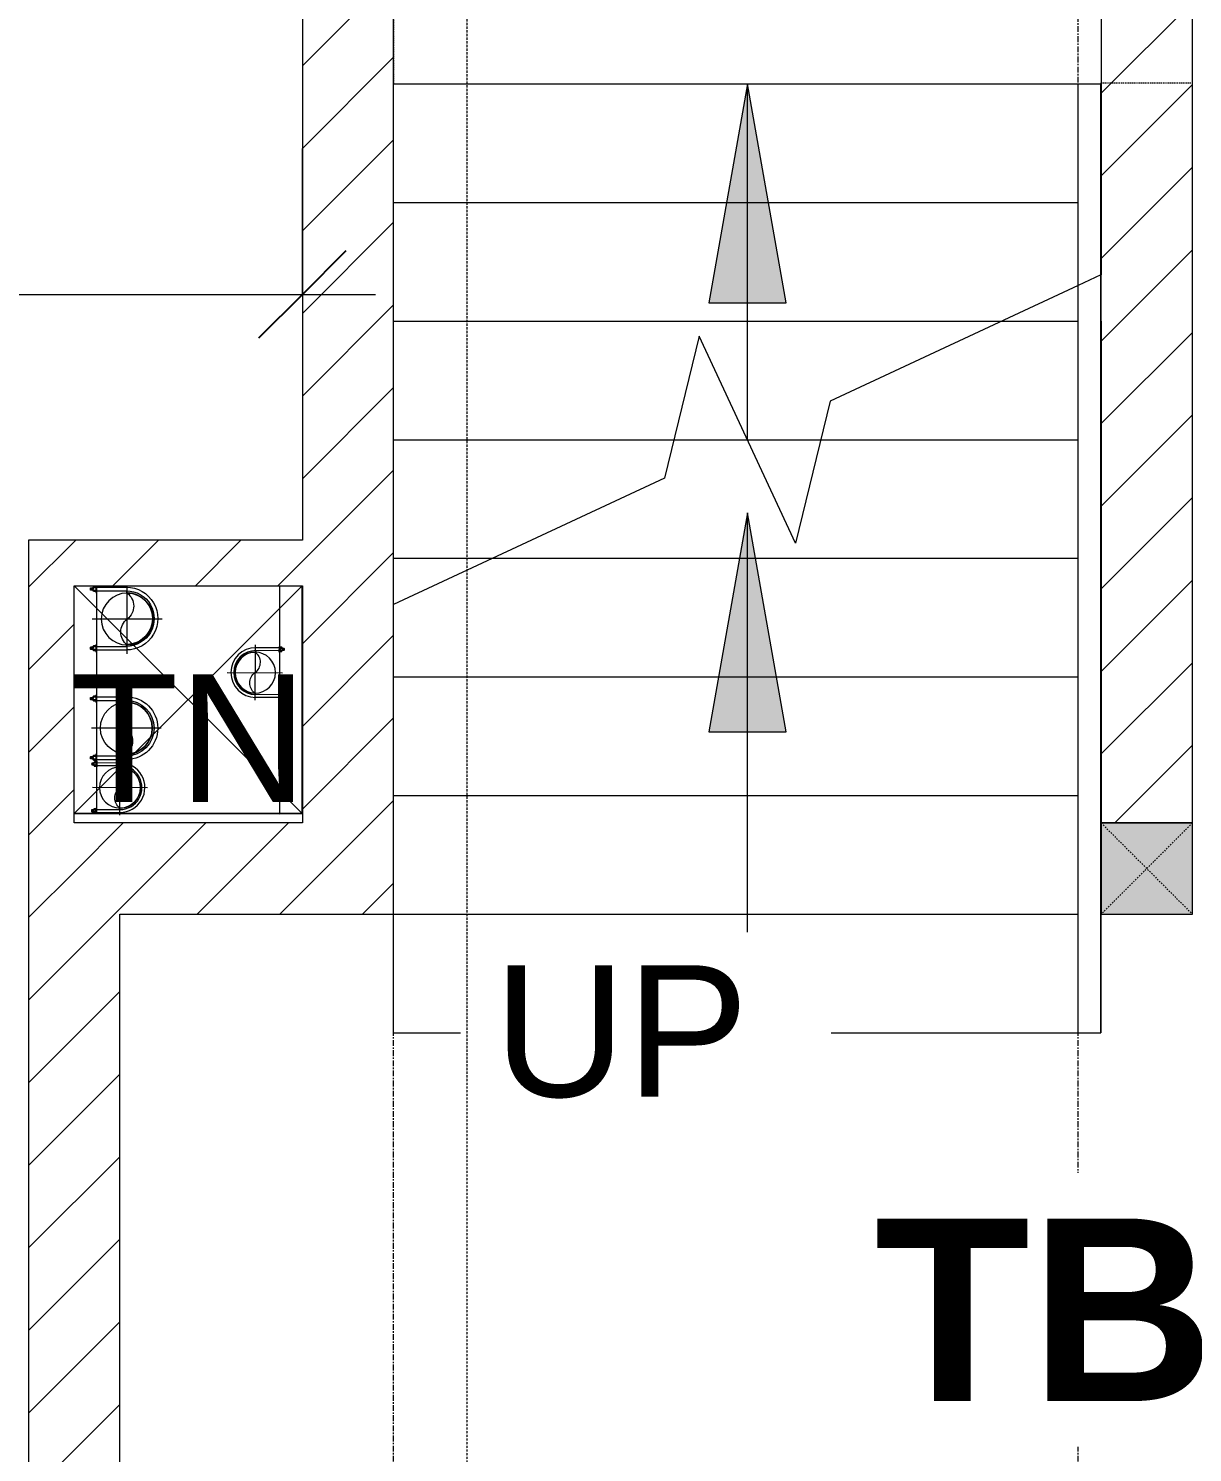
# Model space of a CAD drawing. Header units: millimetres. Extents: x 962 to 241049, y -15958 to 84407.
# Drawn here: x 177332 to 179882, y 73337 to 76458 of the extents above; entities that cross this region are included whole.
import ezdxf

# ---------------------------------------------------------------- set-up
doc = ezdxf.new("R2010")
doc.units = ezdxf.units.MM
for name, pattern in [('Dash', [6, 3, -3]), ('Dash Dot 3_16_', [7.9375, 4.7625, -1.5875, 0, -1.5875]), ('Grid Line', [22.225, 12.7, -3.175, 3.175, -3.175]), ('IMPORT-CENTER _3_', [10.16, 6.35, -1.27, 1.27, -1.27]), ('Overhead', [3.96875, 2.38125, -1.5875])]:
    doc.linetypes.add(name, pattern=pattern)
for name, color, linetype, lineweight in [('0-1', 7, 'Continuous', 5), ('0-2', 250, 'Continuous', 9), ('A-ANNO-DIMS', 211, 'Continuous', 9), ('A-ANNO-DIMS-160', 211, 'Continuous', 9), ('A-FLOR-1', 250, 'Continuous', 9), ('A-FLOR-HRAL', 11, 'Continuous', 9), ('A-WALL', 113, 'Continuous', 9), ('A-WALL-3', 113, 'Continuous', 18), ('A-WALL-PATT-2', 111, 'Continuous', 9), ('G-ANNO-SYMB-1', 111, 'Dash Dot 3_16_', 18), ('G-ANNO-TEXT-1', 7, 'Continuous', 9), ('G-IMPT', 8, 'Continuous', 9), ('G-IMPT-2', 8, 'IMPORT-CENTER _3_', 9), ('M-EQPM', 50, 'Continuous', 9), ('S-COLS', 52, 'Continuous', 9), ('S-COLS-1', 52, 'Continuous', 5), ('S-COLS-6', 52, 'Continuous', 18), ('S-COLS-7', 52, 'Dash', 9), ('S-COLS-HDLN', 52, 'Dash', 9), ('S-GRID-1', 1, 'Grid Line', 9), ('S-STRS', 31, 'Continuous', 9), ('S-STRS-ANNO', 31, 'Continuous', 9), ('S-STRS-IDEN', 31, 'Continuous', 9), ('S-STRS-MBND', 31, 'Overhead', 9), ('S-STRS-MBND-1', 31, 'Continuous', 9)]:
    doc.layers.add(name, color=color, linetype=linetype, lineweight=lineweight)
doc.styles.add('Arial', font='arial_0.ttf', dxfattribs={"height": 288})
doc.styles.add('Arial_10', font='arial_0.ttf', dxfattribs={"height": 280})
doc.styles.add('Arial_B_4', font='arialbd_0.ttf', dxfattribs={"height": 400})
doc.styles.add('UTM Avo', font='UTM Avo.ttf', dxfattribs={"width": 0.9, "height": 400})
doc.dimstyles.new('1_Dim_chi_tiet_2_5_1', dxfattribs={"dimscale": 304.8, "dimtxt": 399.720379, "dimasz": 0.629921, "dimexe": 0.524934, "dimexo": 0.0625, "dimgap": 0.052493, "dimtad": 1, "dimdec": 0, "dimrnd": 5, "dimzin": 0, "dimdsep": 46, "dimtxsty": 'UTM Avo', "dimblk1": 'OBLIQUE', "dimblk2": 'OBLIQUE', "dimsah": 1, "dimcen": 0.09, "dimdle": 0.524934, "dimazin": 0, "dimtfac": 1, "dimtdec": 4, "dimtix": 1, "dimtmove": 0, "dimatfit": 3, "dimfxl": 1.049869, "dimfxlon": 1, "dimtvp": 1, "dimtolj": 1, "dimtzin": 0, "dimarcsym": 2})
pattern_1 = [(45, (63179.03, 0), (-90.50967, 90.50967), [])]

# ---------------------------------------------------------------- blocks, each defined once
blk = doc.blocks.new('NCV_TKTC_KET CAU_rvt-1-TKCS_MB TẦNG 1')
at = {"layer": 'A-FLOR-1'}
for p, q in [((114952.6, 76336.9), (116452.2, 76336.9)), ((114752.6, 74737.4), (114252.6, 74737.4))]:
    blk.add_line(p, q, dxfattribs=at)
blk = doc.blocks.new('Top Rail Type - Top Rail_Internal_-1530336-TKCS_MB TẦNG 1')
at = {"layer": 'A-FLOR-HRAL'}
for p, q in [((116452.2, 76336.9), (116502.2, 76336.9)), ((116452.2, 75894.8), (116452.2, 76336.9)), ((116502.2, 76336.9), (116502.2, 75918.1))]:
    blk.add_line(p, q, dxfattribs=at)
blk = doc.blocks.new('Top Rail Type - Top Rail_Internal_-V125-TKCS_MB TẦNG 1')
at = {"layer": 'A-FLOR-HRAL'}
for p, q in [((116452.2, 76336.9), (116502.2, 76336.9)), ((116452.2, 75894.8), (116452.2, 76336.9)), ((116502.2, 75918.1), (116502.2, 76336.9))]:
    blk.add_line(p, q, dxfattribs=at)
blk = doc.blocks.new('Top Rail Type - Top Rail_Internal_-1748017-TKCS_MB TẦNG 1')
at = {"layer": 'A-FLOR-HRAL'}
for p, q in [((116502.2, 75918.1), (116452.2, 75894.8)), ((116502.2, 74256.9), (116502.2, 75918.1)), ((116452.2, 74256.9), (116452.2, 75894.8)), ((116452.2, 74256.9), (116502.2, 74256.9))]:
    blk.add_line(p, q, dxfattribs=at)
blk = doc.blocks.new('TKTC_XREF_251221_MB TANG 1 - TKTC_XREF_260130_MB TANG 1_dwg_CUM U_DN100-4202112-TKCS_MB TẦNG 1')
at = {"layer": 'G-IMPT'}
blk.add_hatch(color=256, dxfattribs=at).paths.add_polyline_path([(0, 61), (0, 57), (14.8, 55.1), (28.5, 49.4), (40.3, 40.3), (49.4, 28.5), (55.1, 14.8), (57, 0), (55.1, -14.8), (49.4, -28.5), (40.3, -40.3), (28.5, -49.4), (14.8, -55.1), (0, -57), (0, -61), (15.8, -58.9), (30.5, -52.8), (43.1, -43.1), (52.8, -30.5), (59.7, -9.6), (61, 0), (58.9, 15.8), (52.8, 30.5), (43.1, 43.1), (30.5, 52.8), (15.8, 58.9)])
for p, q in [((-79.1, 66.6), (-79.1, 63.4)), ((-76.6, 66.6), (-76.6, 63.4)), ((-74.6, 66.6), (-74.6, 63.4)), ((-72.7, 69.3), (-72.7, 60.7)), ((-66.9, 67.9), (-71.7, 67.9)), ((-66.9, 62.1), (-71.7, 62.1)), ((-65, 69), (0, 69)), ((-79.1, -63.4), (-79.1, -66.6)), ((-76.6, -63.4), (-76.6, -66.6)), ((-74.6, -63.4), (-74.6, -66.6)), ((-72.7, -60.7), (-72.7, -69.3)), ((-66.9, -62.1), (-71.7, -62.1)), ((-66.9, -67.9), (-71.7, -67.9)), ((-65, -69), (0, -69))]:
    blk.add_line(p, q, dxfattribs=at)
at = {"layer": 'G-IMPT', "flags": 128}
for points in [[(-72.7, 67.6), (-78.1, 67.6), (-78.1, 62.4), (-72.7, 62.4)], [(-71.7, 59.2), (-66.9, 59.2), (-66.9, 70.8), (-71.7, 70.8)], [(-66.9, 70.8), (-66.9, 72.7), (-65, 72.7), (-65, 57.3), (-66.9, 57.3), (-66.9, 59.2)], [(-65, 61), (0, 61), (0, 57)], [(-72.7, -62.4), (-78.1, -62.4), (-78.1, -67.6), (-72.7, -67.6)], [(-71.7, -70.8), (-66.9, -70.8), (-66.9, -59.2), (-71.7, -59.2)], [(-66.9, -59.2), (-66.9, -57.3), (-65, -57.3), (-65, -72.7), (-66.9, -72.7), (-66.9, -70.8)], [(-65, -61), (0, -61), (0, -57)]]:
    blk.add_lwpolyline(points, dxfattribs=at)
at = {"layer": 'G-IMPT'}
for centre, radius, start, end in [((-78.1, 66.6), 0.96, 90, 180), ((-78.1, 63.4), 0.96, 180, 270), ((-71.1, 69.3), 1.56, 112.6199, 247.3801), ((-67.9, 65), 4.8, 143.1301, 216.8699), ((-71.1, 60.7), 1.56, 112.6199, 247.3801), ((0, 0), 69, 270, 90), ((0, 0), 61, 270, 90), ((0, 0), 57, 270, 90), ((-78.1, -63.4), 0.96, 90, 180), ((-78.1, -66.6), 0.96, 180, 270), ((-71.1, -60.7), 1.56, 112.6199, 247.3801), ((-67.9, -65), 4.8, 143.1301, 216.8699), ((-71.1, -69.3), 1.56, 112.6199, 247.3801)]:
    blk.add_arc(centre, radius, start, end, dxfattribs=at)
blk = doc.blocks.new('TKTC_XREF_251221_MB TANG 1 - TKTC_XREF_260130_MB TANG 1_dwg_$cc-V132-TKCS_MB TẦNG 1')
at = {"layer": 'G-IMPT'}
blk.add_circle((0, 0), 0.5, dxfattribs=at)
for centre, radius, start, end in [((0, 0), 0.5, 90, 270), ((0.188, 0.25), 0.313, 126.8699, 233.1301), ((-0.188, -0.25), 0.313, 306.8699, 53.1301)]:
    blk.add_arc(centre, radius, start, end, dxfattribs=at)
at = {"layer": 'G-IMPT-2'}
for p, q in [((0, -0.673), (0, 0.673)), ((-0.673, 0), (0.673, 0))]:
    blk.add_line(p, q, dxfattribs=at)
blk = doc.blocks.new('TKTC_XREF_251221_MB TANG 1 - TKTC_XREF_260130_MB TANG 1_dwg_$cc-V199-TKCS_MB TẦNG 1')
at = {"layer": 'G-IMPT'}
blk.add_circle((0, 0), 0.5, dxfattribs=at)
for centre, radius, start, end in [((0, 0), 0.5, 90, 270), ((0.188, 0.25), 0.313, 126.8699, 233.1301), ((-0.188, -0.25), 0.313, 306.8699, 53.1301)]:
    blk.add_arc(centre, radius, start, end, dxfattribs=at)
at = {"layer": 'G-IMPT-2'}
for p, q in [((0, -0.673), (0, 0.643)), ((-0.673, 0), (0.673, 0))]:
    blk.add_line(p, q, dxfattribs=at)
blk = doc.blocks.new('TKTC_XREF_251221_MB TANG 1 - TKTC_XREF_260130_MB TANG 1_dwg_$cc-4202116-TKCS_MB TẦNG 1')
at = {"layer": 'G-IMPT'}
blk.add_circle((0, 0), 0.5, dxfattribs=at)
for centre, radius, start, end in [((0, 0), 0.5, 90, 270), ((0.188, 0.25), 0.313, 126.8699, 233.1301), ((-0.188, -0.25), 0.313, 306.8699, 53.1301)]:
    blk.add_arc(centre, radius, start, end, dxfattribs=at)
at = {"layer": 'G-IMPT-2'}
for p, q in [((0, -0.673), (0, 0.673)), ((-0.673, 0), (0.673, 0))]:
    blk.add_line(p, q, dxfattribs=at)
blk = doc.blocks.new('TKTC_XREF_251221_MB TANG 1 - TKTC_XREF_260130_MB TANG 1_dwg_$cc-4202114-TKCS_MB TẦNG 1')
at = {"layer": 'G-IMPT'}
blk.add_circle((0, 0), 0.5, dxfattribs=at)
for centre, radius, start, end in [((0, 0), 0.5, 90, 270), ((0.188, 0.25), 0.313, 126.8699, 233.1301), ((-0.188, -0.25), 0.313, 306.8699, 53.1301)]:
    blk.add_arc(centre, radius, start, end, dxfattribs=at)
at = {"layer": 'G-IMPT-2'}
for p, q in [((0, -0.673), (0, 0.673)), ((-0.673, 0), (0.673, 0))]:
    blk.add_line(p, q, dxfattribs=at)
blk = doc.blocks.new('TKTC_XREF_251221_MB TANG 1 - TKTC_XREF_260130_MB TANG 1_dwg_CUM U_DN100-4202115-TKCS_MB TẦNG 1')
at = {"layer": 'G-IMPT'}
blk.add_hatch(color=256, dxfattribs=at).paths.add_polyline_path([(0, -61), (0, -57), (14.8, -55.1), (28.5, -49.4), (40.3, -40.3), (49.4, -28.5), (55.1, -14.8), (57, 0), (55.1, 14.8), (49.4, 28.5), (40.3, 40.3), (28.5, 49.4), (14.8, 55.1), (0, 57), (0, 61), (15.8, 58.9), (30.5, 52.8), (43.1, 43.1), (52.8, 30.5), (58.9, 15.8), (61, 0), (58.9, -15.8), (52.8, -30.5), (43.1, -43.1), (30.5, -52.8), (15.8, -58.9)])
for p, q in [((-79.1, 66.6), (-79.1, 63.4)), ((-76.6, 66.6), (-76.6, 63.4)), ((-74.6, 66.6), (-74.6, 63.4)), ((-72.7, 69.3), (-72.7, 60.7)), ((-66.9, 67.9), (-71.7, 67.9)), ((-65, 69), (0, 69)), ((-66.9, 62.1), (-71.7, 62.1)), ((-72.7, -60.7), (-72.7, -69.3)), ((-66.9, -62.1), (-71.7, -62.1)), ((-79.1, -63.4), (-79.1, -66.6)), ((-76.6, -63.4), (-76.6, -66.6)), ((-74.6, -63.4), (-74.6, -66.6)), ((-66.9, -67.9), (-71.7, -67.9)), ((-65, -69), (0, -69))]:
    blk.add_line(p, q, dxfattribs=at)
at = {"layer": 'G-IMPT', "flags": 128}
for points in [[(-72.7, 67.6), (-78.1, 67.6), (-78.1, 62.4), (-72.7, 62.4)], [(-71.7, 59.2), (-66.9, 59.2), (-66.9, 70.8), (-71.7, 70.8)], [(-66.9, 70.8), (-66.9, 72.7), (-65, 72.7), (-65, 57.3), (-66.9, 57.3), (-66.9, 59.2)], [(-65, 61), (0, 61), (0, 57)], [(-72.7, -62.4), (-78.1, -62.4), (-78.1, -67.6), (-72.7, -67.6)], [(-71.7, -70.8), (-66.9, -70.8), (-66.9, -59.2), (-71.7, -59.2)], [(-66.9, -59.2), (-66.9, -57.3), (-65, -57.3), (-65, -72.7), (-66.9, -72.7), (-66.9, -70.8)], [(-65, -61), (0, -61), (0, -57)]]:
    blk.add_lwpolyline(points, dxfattribs=at)
at = {"layer": 'G-IMPT'}
for centre, radius, start, end in [((-78.1, 66.6), 0.96, 90, 180), ((-78.1, 63.4), 0.96, 180, 270), ((-71.1, 69.3), 1.56, 112.6199, 247.3801), ((-67.9, 65), 4.8, 143.1301, 216.8699), ((0, 0), 69, 270, 90), ((-71.1, 60.7), 1.56, 112.6199, 247.3801), ((0, 0), 61, 270, 90), ((0, 0), 57, 270, 90), ((-78.1, -63.4), 0.96, 90, 180), ((-71.1, -60.7), 1.56, 112.6199, 247.3801), ((-67.9, -65), 4.8, 143.1301, 216.8699), ((-78.1, -66.6), 0.96, 180, 270), ((-71.1, -69.3), 1.56, 112.6199, 247.3801)]:
    blk.add_arc(centre, radius, start, end, dxfattribs=at)
blk = doc.blocks.new('TKTC_XREF_251221_MB TANG 1 - TKTC_XREF_260130_MB TANG 1_dwg_CUM U_DN100-V200-TKCS_MB TẦNG 1')
at = {"layer": 'G-IMPT'}
blk.add_hatch(color=256, dxfattribs=at).paths.add_polyline_path([(0, 61), (15.8, 58.9), (30.5, 52.8), (43.1, 43.1), (52.8, 30.5), (58.9, 15.8), (61, 0), (58.9, -15.8), (52.8, -30.5), (43.1, -43.1), (30.5, -52.8), (15.8, -58.9), (0, -61), (0, -57), (14.8, -55.1), (28.5, -49.4), (42.1, -38), (49.4, -28.5), (55.1, -14.8), (57, 0), (55.1, 14.8), (49.4, 28.5), (40.3, 40.3), (28.5, 49.4), (14.8, 55.1), (0, 57)])
for p, q in [((-79.1, 66.6), (-79.1, 63.4)), ((-76.6, 66.6), (-76.6, 63.4)), ((-74.6, 66.6), (-74.6, 63.4)), ((-72.7, 69.3), (-72.7, 60.7)), ((-66.9, 67.9), (-71.7, 67.9)), ((-65, 69), (0, 69)), ((-66.9, 62.1), (-71.7, 62.1)), ((-72.7, -60.7), (-72.7, -69.3)), ((-66.9, -62.1), (-71.7, -62.1)), ((-79.1, -63.4), (-79.1, -66.6)), ((-76.6, -63.4), (-76.6, -66.6)), ((-74.6, -63.4), (-74.6, -66.6)), ((-66.9, -67.9), (-71.7, -67.9)), ((-65, -69), (0, -69))]:
    blk.add_line(p, q, dxfattribs=at)
at = {"layer": 'G-IMPT', "flags": 128}
for points in [[(-72.7, 67.6), (-78.1, 67.6), (-78.1, 62.4), (-72.7, 62.4)], [(-71.7, 59.2), (-66.9, 59.2), (-66.9, 70.8), (-71.7, 70.8)], [(-66.9, 70.8), (-66.9, 72.7), (-65, 72.7), (-65, 57.3), (-66.9, 57.3), (-66.9, 59.2)], [(-65, 61), (0, 61), (0, 57)], [(-72.7, -62.4), (-78.1, -62.4), (-78.1, -67.6), (-72.7, -67.6)], [(-71.7, -70.8), (-66.9, -70.8), (-66.9, -59.2), (-71.7, -59.2)], [(-66.9, -59.2), (-66.9, -57.3), (-65, -57.3), (-65, -72.3)], [(-65, -61), (0, -61), (0, -57)]]:
    blk.add_lwpolyline(points, dxfattribs=at)
at = {"layer": 'G-IMPT'}
for centre, radius, start, end in [((-78.1, 66.6), 0.96, 90, 180), ((-78.1, 63.4), 0.96, 180, 270), ((-71.1, 69.3), 1.56, 112.6199, 247.3801), ((-67.9, 65), 4.8, 143.1301, 216.8699), ((0, 0), 69, 270, 90), ((-71.1, 60.7), 1.56, 112.6199, 247.3801), ((0, 0), 61, 270, 90), ((0, 0), 57, 270, 90), ((-78.1, -63.4), 0.96, 90, 180), ((-71.1, -60.7), 1.56, 112.6199, 247.3801), ((-67.9, -65), 4.8, 143.1301, 216.8699), ((-78.1, -66.6), 0.96, 180, 270), ((-71.1, -69.3), 1.56, 112.6199, 247.3801)]:
    blk.add_arc(centre, radius, start, end, dxfattribs=at)
blk = doc.blocks.new('TKTC_XREF_251221_MB TANG 1 - TKTC_XREF_260130_MB TANG 1_dwg-4202109-TKCS_MB TẦNG 1')
at = {"layer": 'G-IMPT', "flags": 128}
for points in [[(-88899.1, -326609.5), (-88849.6, -326609.2), (-88849.6, -326109.7)], [(-88449.5, -326109.7), (-88449.5, -326609.5), (-88399.7, -326609.2), (-88399.7, -326109.7)]]:
    blk.add_lwpolyline(points, dxfattribs=at)
at = {"extrusion": (0, 0, -1)}
for name, p, xscale, yscale, zscale, rotation in [('TKTC_XREF_251221_MB TANG 1 - TKTC_XREF_260130_MB TANG 1_dwg_CUM U_DN100-V200-TKCS_MB TẦNG 1', (88784.6, -326181.8), 0.9975000000000005, 0.9975000000000005, -0.9975000000000005, 180.000991338195), ('TKTC_XREF_251221_MB TANG 1 - TKTC_XREF_260130_MB TANG 1_dwg_$cc-V199-TKCS_MB TẦNG 1', (88782.8, -326182.8), 113.7150000000092, 113.7150000000092, -113.7150000000092, 359.9990086636432), ('TKTC_XREF_251221_MB TANG 1 - TKTC_XREF_260130_MB TANG 1_dwg_$cc-4202116-TKCS_MB TẦNG 1', (88503.1, -326300.2), 90.00000000005119, 90.00000000005119, -90.0000000000512, 180.3740267799373), ('TKTC_XREF_251221_MB TANG 1 - TKTC_XREF_260130_MB TANG 1_dwg_CUM U_DN100-4202115-TKCS_MB TẦNG 1', (88784.7, -326421.9), 0.9974999999999965, 0.9974999999999965, -0.9974999999999965, 180.0009913385626), ('TKTC_XREF_251221_MB TANG 1 - TKTC_XREF_260130_MB TANG 1_dwg_$cc-V132-TKCS_MB TẦNG 1', (88798.6, -326552.1), 90.00000000005119, 90.00000000005119, -90.0000000000512, 0.3740267799372842)]:
    blk.add_blockref(name, p, dxfattribs=dict(at, xscale=xscale, yscale=yscale, zscale=zscale, rotation=rotation))
for name, p, xscale, yscale, zscale, rotation in [('TKTC_XREF_251221_MB TANG 1 - TKTC_XREF_260130_MB TANG 1_dwg_CUM U_DN100-4202112-TKCS_MB TẦNG 1', (-88501.2, -326300.2), 0.7894736842105242, 0.7894736842105242, 0.7894736842105242, 179.6259732184666), ('TKTC_XREF_251221_MB TANG 1 - TKTC_XREF_260130_MB TANG 1_dwg_$cc-4202114-TKCS_MB TẦNG 1', (-88784.7, -326421.9), 113.7150000000092, 113.7150000000092, 113.7150000000092, 179.9990086636432), ('TKTC_XREF_251221_MB TANG 1 - TKTC_XREF_260130_MB TANG 1_dwg_CUM U_DN100-4202112-TKCS_MB TẦNG 1', (-88798.6, -326552.2), 0.7894736842105242, 0.7894736842105242, 0.7894736842105242, 359.6259732184666)]:
    blk.add_blockref(name, p, dxfattribs=dict(xscale=xscale, yscale=yscale, zscale=zscale, rotation=rotation))
blk = doc.blocks.new('TKTC_XREF_251221_MB TANG 1 - TKTC_XREF_251221_MB TANG 1-2038492-TKCS_MB TẦNG 1')
blk.add_blockref('TKTC_XREF_251221_MB TANG 1 - TKTC_XREF_260130_MB TANG 1_dwg-4202109-TKCS_MB TẦNG 1', (169499.1, 384109.7))
blk = doc.blocks.new('G1_SOF - BO TRU - 200x200-3051103-TKCS_MB TẦNG 1')
at = {"layer": 'S-COLS-HDLN'}
for p, q in [((-100, -100), (100, 100)), ((100, -100), (-100, 100))]:
    blk.add_line(p, q, dxfattribs=at)
blk = doc.blocks.new('DIMBLOCK384-TKCS_MB TẦNG 1')
at = {"layer": 'A-ANNO-DIMS-160'}
for p, q in [((169331.6, 76195.5), (169331.6, 75715.5)), ((169331.6, 75875.5), (169331.6, 76195.5)), ((177931.6, 76195.5), (177931.6, 75715.5)), ((177931.6, 75875.5), (177931.6, 76195.5)), ((169171.6, 75875.5), (178091.6, 75875.5))]:
    blk.add_line(p, q, dxfattribs=at)
at = {"layer": 'A-ANNO-DIMS-160', "lineweight": 25}
for p, q in [((169331.6, 75875.5), (169427.6, 75971.5)), ((177931.6, 75875.5), (178027.6, 75971.5)), ((169331.6, 75875.5), (169235.6, 75779.5)), ((177931.6, 75875.5), (177835.6, 75779.5))]:
    blk.add_line(p, q, dxfattribs=at)
at = {"layer": 'A-ANNO-DIMS-160', "color": 0, "insert": (173083.8, 76395.1), "char_height": 400, "width": 1314.636, "attachment_point": 1, "line_spacing_factor": 1.110334, "style": 'UTM Avo'}
blk.add_mtext('8600', dxfattribs=at)
blk = doc.blocks.new('_Oblique')
at = {"color": 0, "linetype": 'ByBlock', "lineweight": -2}
blk.add_line((-0.5, -0.5), (0.5, 0.5), dxfattribs=at)

msp = doc.modelspace()

# ---------------------------------------------------------------- hatches: boundary and pattern name
at = {"layer": 'A-WALL-PATT-2'}
h = msp.add_hatch(dxfattribs=at)
h.set_pattern_fill('FP_1', color=256, style=0, pattern_type=2)
h.set_pattern_definition(pattern_1)
h.paths.add_polyline_path([(179881.6, 74716.9), (179881.6, 78036.9), (179681.6, 78036.9), (179681.6, 74716.9)])
h = msp.add_hatch(dxfattribs=at)
h.set_pattern_fill('FP_1', color=256, style=0, pattern_type=2)
h.set_pattern_definition(pattern_1)
h.paths.add_polyline_path([(177931.6, 74516.9), (178131.6, 74516.9), (178131.6, 77936.9), (177931.6, 77936.9), (177931.6, 74716.9)])
h = msp.add_hatch(dxfattribs=at)
h.set_pattern_fill('FP_1', color=256, style=0, pattern_type=2)
h.set_pattern_definition(pattern_1)
h.paths.add_polyline_path([(177431.6, 74516.9), (177431.6, 75336.9), (177331.6, 75336.9), (177331.6, 74516.9)])
h = msp.add_hatch(dxfattribs=at)
h.set_pattern_fill('FP_1', color=256, style=0, pattern_type=2)
h.set_pattern_definition(pattern_1)
h.paths.add_polyline_path([(177931.6, 75236.9), (177931.6, 75336.9), (177431.6, 75336.9), (177431.6, 75236.9), (177730.4, 75236.9)])
h = msp.add_hatch(dxfattribs=at)
h.set_pattern_fill('FP_1', color=256, style=0, pattern_type=2)
h.set_pattern_definition(pattern_1)
h.paths.add_polyline_path([(177931.6, 74516.9), (177931.6, 74716.9), (177431.6, 74716.9), (177431.6, 74516.9), (177730.4, 74516.9)])
h = msp.add_hatch(dxfattribs=at)
h.set_pattern_fill('FP_1', color=256, style=0, pattern_type=2)
h.set_pattern_definition(pattern_1)
h.paths.add_polyline_path([(177531.6, 70036.9), (177531.6, 70195.3), (177331.6, 70195.3), (177331.6, 70036.9)])
h.paths.add_polyline_path([(177531.6, 71285.3), (177531.6, 71511.9), (177331.6, 71511.9), (177331.6, 71285.3)])
h.paths.add_polyline_path([(177531.6, 71711.9), (177531.6, 74516.9), (177331.6, 74516.9), (177331.6, 71711.9)])
at = {"layer": 'S-COLS-1'}
msp.add_hatch(color=256, dxfattribs=at).paths.add_polyline_path([(179881.6, 74516.9), (179881.6, 74716.9), (179681.6, 74716.9), (179681.6, 74516.9)])
at = {"layer": 'S-STRS-ANNO'}
for points in [[(178991.2, 75856.9), (178906.6, 76336.9), (178822, 75856.9), (178939.4, 75856.9)], [(178991.2, 74916.9), (178906.6, 75396.9), (178822, 74916.9), (178939.4, 74916.9)], [(178906.6, 74176.9), (178949.8, 74189.6), (178979.4, 74223.7), (178985.8, 74268.3), (178967.1, 74309.3), (178929.1, 74333.7), (178884.1, 74333.7), (178846.1, 74309.3), (178827.4, 74268.3), (178833.8, 74223.7), (178863.3, 74189.6)]]:
    msp.add_hatch(color=256, dxfattribs=at).paths.add_polyline_path(points)
h = msp.add_hatch(color=256, dxfattribs=at)
edge = h.paths.add_edge_path()
edge.add_arc((178906.6, 74256.9), 80, 0, 360)

# ---------------------------------------------------------------- linework, layer by layer
at = {"layer": '0-2'}
for p, q in [((177931.1, 75236.9), (177431.6, 74737.4)), ((177432, 75236.9), (177931.5, 74737.4)), ((177931.5, 74737.4), (177931.5, 75236.9)), ((177431.6, 74737.4), (177931.5, 74737.4))]:
    msp.add_line(p, q, dxfattribs=at)
at = {"layer": 'A-WALL'}
msp.add_line((179681.6, 74716.9), (179881.6, 74716.9), dxfattribs=at)
at = {"layer": 'A-WALL-3'}
for p, q in [((179681.6, 78036.9), (179681.6, 75918.3)), ((179881.6, 74716.9), (179881.6, 78036.9)), ((177931.6, 77936.9), (177931.6, 75336.9)), ((178131.6, 74516.9), (178131.6, 77936.9)), ((179681.6, 75816.9), (179681.6, 74716.9)), ((177331.6, 75336.9), (177331.6, 74516.9)), ((177931.6, 75336.9), (177331.6, 75336.9)), ((177431.6, 74716.9), (177431.6, 75236.9)), ((177431.6, 75236.9), (177931.6, 75236.9)), ((177931.6, 75236.9), (177931.6, 74716.9)), ((177931.6, 74716.9), (177431.6, 74716.9)), ((177331.6, 74516.9), (177331.6, 71711.9)), ((177531.6, 74516.9), (178131.6, 74516.9)), ((177531.6, 73311.9), (177531.6, 74516.9))]:
    msp.add_line(p, q, dxfattribs=at)
at = {"layer": 'S-COLS'}
msp.add_line((179881.6, 74716.9), (179681.6, 74716.9), dxfattribs=at)
at = {"layer": 'S-COLS-6'}
for p, q in [((179681.6, 74716.9), (179681.6, 74516.9)), ((179881.6, 74516.9), (179881.6, 74716.9)), ((179681.6, 74516.9), (179881.6, 74516.9))]:
    msp.add_line(p, q, dxfattribs=at)
at = {"layer": 'S-GRID-1'}
for p, q in [((178131.6, 15532), (178131.6, 78459.2)), ((179631.6, 15532), (179631.6, 78459.2))]:
    msp.add_line(p, q, dxfattribs=at)
at = {"layer": 'S-STRS'}
for p, q in [((178131.6, 76336.9), (179631.2, 76336.9)), ((178131.6, 76076.9), (179631.2, 76076.9)), ((179681.6, 75816.9), (179681.6, 75918.3)), ((178131.6, 75816.9), (179464.2, 75816.9)), ((179464.2, 75816.9), (179631.2, 75816.9)), ((178131.6, 75556.9), (178745.9, 75556.9)), ((178745.9, 75556.9), (178906.6, 75556.9)), ((178906.6, 75556.9), (179067.3, 75556.9)), ((179067.3, 75556.9), (179631.2, 75556.9)), ((178131.6, 75296.9), (178349, 75296.9)), ((178349, 75296.9), (179631.2, 75296.9)), ((178131.6, 75036.9), (179631.2, 75036.9)), ((178131.6, 74776.9), (179631.2, 74776.9)), ((178131.6, 74256.9), (178131.6, 74516.9)), ((178131.6, 74516.9), (179631.2, 74516.9)), ((179681.6, 74256.9), (179681.6, 74516.9)), ((178131.6, 74256.9), (179631.2, 74256.9))]:
    msp.add_line(p, q, dxfattribs=at)
at = {"layer": 'S-STRS-ANNO'}
for p, q in [((178906.6, 76336.9), (178822, 75856.9)), ((178906.6, 76076.9), (178906.6, 76336.9)), ((178991.2, 75856.9), (178906.6, 76336.9)), ((178906.6, 75816.9), (178906.6, 76076.9)), ((178822, 75856.9), (178939.4, 75856.9)), ((178939.4, 75856.9), (178991.2, 75856.9)), ((178906.6, 75556.9), (178906.6, 75816.9)), ((178906.6, 75396.9), (178822, 74916.9)), ((178906.6, 75296.9), (178906.6, 75396.9)), ((178991.2, 74916.9), (178906.6, 75396.9)), ((178906.6, 75036.9), (178906.6, 75296.9)), ((178906.6, 74776.9), (178906.6, 75036.9)), ((178822, 74916.9), (178939.4, 74916.9)), ((178939.4, 74916.9), (178991.2, 74916.9)), ((178906.6, 74516.9), (178906.6, 74776.9)), ((178906.6, 74256.9), (178906.6, 74516.9)), ((178884.1, 74333.7), (178846.1, 74309.3)), ((178929.1, 74333.7), (178884.1, 74333.7)), ((178967.1, 74309.3), (178929.1, 74333.7)), ((178846.1, 74309.3), (178827.4, 74268.3)), ((178985.8, 74268.3), (178967.1, 74309.3)), ((178827.4, 74268.3), (178833.8, 74223.7)), ((178979.4, 74223.7), (178985.8, 74268.3)), ((178833.8, 74223.7), (178863.3, 74189.6)), ((178949.8, 74189.6), (178979.4, 74223.7)), ((178863.3, 74189.6), (178906.6, 74176.9)), ((178906.6, 74176.9), (178949.8, 74189.6))]:
    msp.add_line(p, q, dxfattribs=at)
msp.add_circle((178906.6, 74256.9), 80, dxfattribs=at)
at = {"layer": 'S-STRS-MBND'}
for p, q in [((178131.6, 78036.9), (178131.6, 76336.9)), ((178131.6, 76336.9), (179681.6, 76336.9)), ((178131.6, 75648.7), (178131.6, 76336.9)), ((179681.6, 76339), (179882, 76339)), ((179681.6, 76336.9), (179681.6, 76339)), ((179681.6, 75918.3), (179681.6, 76336.9))]:
    msp.add_line(p, q, dxfattribs=at)
at = {"layer": 'S-STRS-MBND-1'}
for p, q in [((179631.2, 75894.8), (179087.9, 75641.5)), ((178800.9, 75783.5), (178725.3, 75472.4)), ((179012.2, 75330.4), (178800.9, 75783.5)), ((179087.9, 75641.5), (179012.2, 75330.4)), ((178725.3, 75472.4), (178131.6, 75195.5))]:
    msp.add_line(p, q, dxfattribs=at)

# ---------------------------------------------------------------- block references
at = {"layer": '0-1'}
msp.add_blockref('NCV_TKTC_KET CAU_rvt-1-TKCS_MB TẦNG 1', (63179, 0), dxfattribs=at)
at = {"layer": 'A-FLOR-HRAL'}
for name in ['Top Rail Type - Top Rail_Internal_-1530336-TKCS_MB TẦNG 1', 'Top Rail Type - Top Rail_Internal_-V125-TKCS_MB TẦNG 1', 'Top Rail Type - Top Rail_Internal_-1748017-TKCS_MB TẦNG 1']:
    msp.add_blockref(name, (63179, 0), dxfattribs=at)
at = {"layer": 'M-EQPM'}
msp.add_blockref('TKTC_XREF_251221_MB TANG 1 - TKTC_XREF_251221_MB TANG 1-2038492-TKCS_MB TẦNG 1', (96831.6, 17236.9), dxfattribs=at)
at = {"layer": 'S-COLS-7', "rotation": 180}
msp.add_blockref('G1_SOF - BO TRU - 200x200-3051103-TKCS_MB TẦNG 1', (179781.6, 74616.9), dxfattribs=at)

# ---------------------------------------------------------------- texts
at = {"layer": 'G-ANNO-TEXT-1', "insert": (177682, 74902.8), "char_height": 280, "width": 603.2, "attachment_point": 5, "line_spacing_factor": 0.936439, "style": 'Arial_10'}
msp.add_mtext('\\pt79.9988,160.0004,239.9992,320.0008,399.9996,480.0012,560,639.9988,720.0004,799.9992,880.0008,959.9996,1040.0012,1120,1199.9988,1280.0004,1359.9992,1440.0008,1519.9996,1600.0012,1680,1759.9988,1840.0004,1919.9992,2000.0008,2079.9996,2160.0012,2240,2319.9988,2400.0004,2479.9992,2560.0008;TN', dxfattribs=at)

# ---------------------------------------------------------------- dimensions: what is measured, and where the dimension line sits
at = {"layer": 'A-ANNO-DIMS'}
dim = msp.add_linear_dim(base=(177931.6, 75875.5), p1=(169331.6, 76195.5), p2=(177931.6, 76195.5), dimstyle='1_Dim_chi_tiet_2_5_1', override={"dimpost": '<>', "dimfxl": 8600}, dxfattribs=at)
dim.commit()
dim.dimension.update_dxf_attribs({"geometry": 'DIMBLOCK384-TKCS_MB TẦNG 1', "text_midpoint": (173631.6, 76098.5)})

# ---------------------------------------------------------------- next in the draw order: texts
at = {"layer": 'G-ANNO-TEXT-1', "insert": (179712.6, 73647), "char_height": 400, "width": 1894.4, "attachment_point": 5, "line_spacing_factor": 0.936439, "style": 'Arial_B_4', "bg_fill": 3, "box_fill_scale": 1.25, "bg_fill_color": 256, "bg_fill_true_color": 13158600, "bg_fill_transparency": 0}
msp.add_mtext('\\pt8,16,24,32,40,48,56,64,72,80,88,96,104,112,120,128,136,144,152,160,168,176,184,192,200,208,216,224,232,240,248,256;TB5', dxfattribs=at)
at = {"layer": 'S-STRS-IDEN', "insert": (178350.6, 74404.8), "char_height": 288, "width": 667.231, "attachment_point": 1, "line_spacing_factor": 0.941778, "style": 'Arial', "bg_fill": 3, "box_fill_scale": 1.25, "bg_fill_color": 256, "bg_fill_true_color": 13158600, "bg_fill_transparency": 0}
msp.add_mtext('UP', dxfattribs=at)

# ---------------------------------------------------------------- next in the draw order: linework, layer by layer
at = {"layer": 'G-ANNO-SYMB-1'}
msp.add_line((178291.6, 84025.7), (178291.6, 9773.9), dxfattribs=at)

doc.saveas('drawing.dxf')
